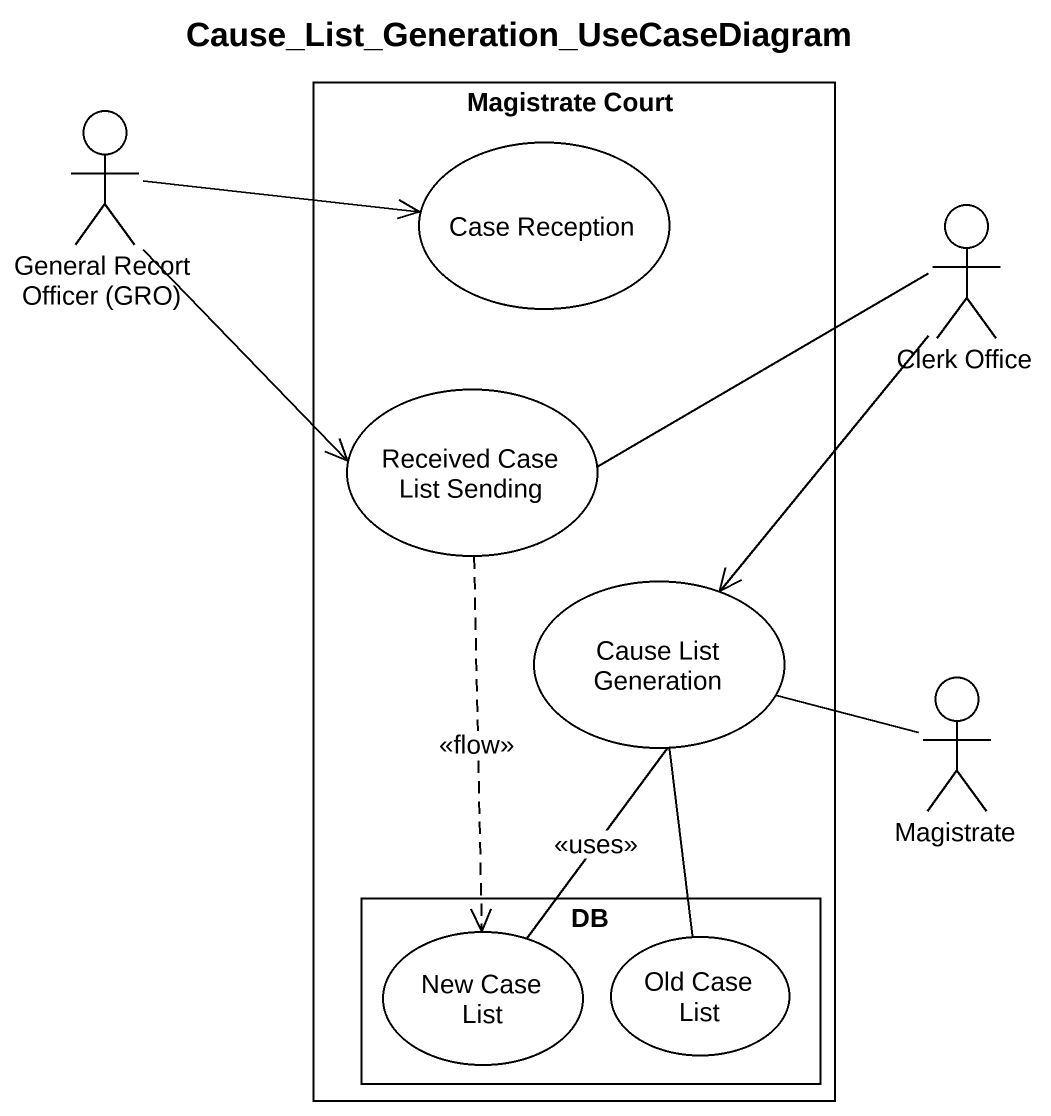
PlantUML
@startuml
title Cause_List_Generation_UseCaseDiagram
actor "General Recort Officer (GRO)" as General_Recort_Officer_GRO
rectangle "Magistrate Court" as Magistrate_Court {
  usecase "Case Reception" as Case_Reception
  usecase "Received Case List Sending" as Received_Case_List_Sending
  usecase "Cause List Generation" as Cause_List_Generation
  rectangle DB {
    usecase "New Case List" as New_Case_List
    usecase "Old Case List" as Old_Case_List
  }
}
actor "Clerk Office" as Clerk_Office
actor Magistrate
General_Recort_Officer_GRO -right-> Case_Reception
General_Recort_Officer_GRO --> Received_Case_List_Sending
Clerk_Office -left- Received_Case_List_Sending
Clerk_Office --> Cause_List_Generation
Received_Case_List_Sending ..> New_Case_List : <<flow>>
Magistrate -left- Cause_List_Generation
New_Case_List -up- Cause_List_Generation : <<uses>>
Old_Case_List -up- Cause_List_Generation
@enduml
